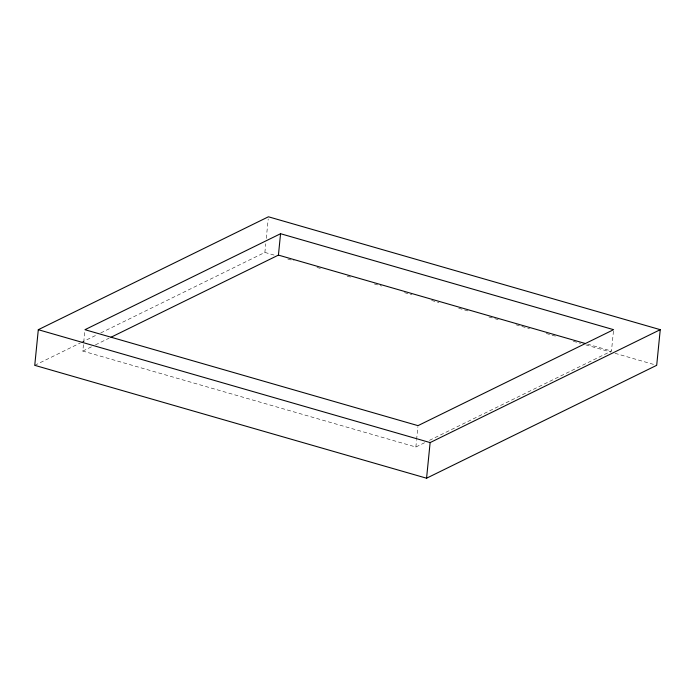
<?xml version="1.0" encoding="UTF-8"?>
<svg xmlns="http://www.w3.org/2000/svg" width="695" height="695" viewBox="0 0 695 695"><rect width="100%" height="100%" fill="white"/><g stroke="black" fill="none" stroke-linecap="round" stroke-linejoin="round"><path stroke-width="0.52" stroke-dasharray="3.48 2.61" d="M424.619 442.724L415.862 447.024L82.818 351.071L84.842 330.768M100.775 332.931L264.873 252.415L265.742 243.78M266.281 238.385L268.218 218.951M415.862 447.024L416.505 440.613M416.609 439.544L417.886 426.713M429.484 440.343L611.47 351.053L613.494 330.742M34.75 365.327L80.385 342.939M81.358 342.461L96.892 334.834M82.818 351.071L91.575 346.779M95.467 344.868L109.098 338.178M587.536 344.155L611.47 351.053M264.873 252.415L275.298 255.421M287.799 259.027L294.055 260.825M316.981 267.427L321.151 268.635M347.196 276.141L351.366 277.34M374.292 283.942L381.59 286.045M404.516 292.647L411.805 294.75M431.604 300.457L438.901 302.56M458.7 308.259L469.125 311.264M488.924 316.963L499.34 319.969M516.011 324.774L529.564 328.674M546.235 333.478L556.652 336.484M573.332 341.288L580.62 343.391M585.833 344.885L610.844 352.096M615.014 353.295L656.697 365.301"/><path stroke-width="1.04" d="M38.303 329.699L34.75 365.327L426.565 478.212L656.697 365.301L660.25 329.673L268.435 216.788L38.303 329.699L430.127 442.585L660.25 329.673M111.044 337.223L278.426 255.1L280.563 233.72L613.607 329.673L417.999 425.644L84.955 329.699L280.563 233.72M426.565 478.212L430.127 442.585M278.426 255.1L585.451 343.556"/></g></svg>
